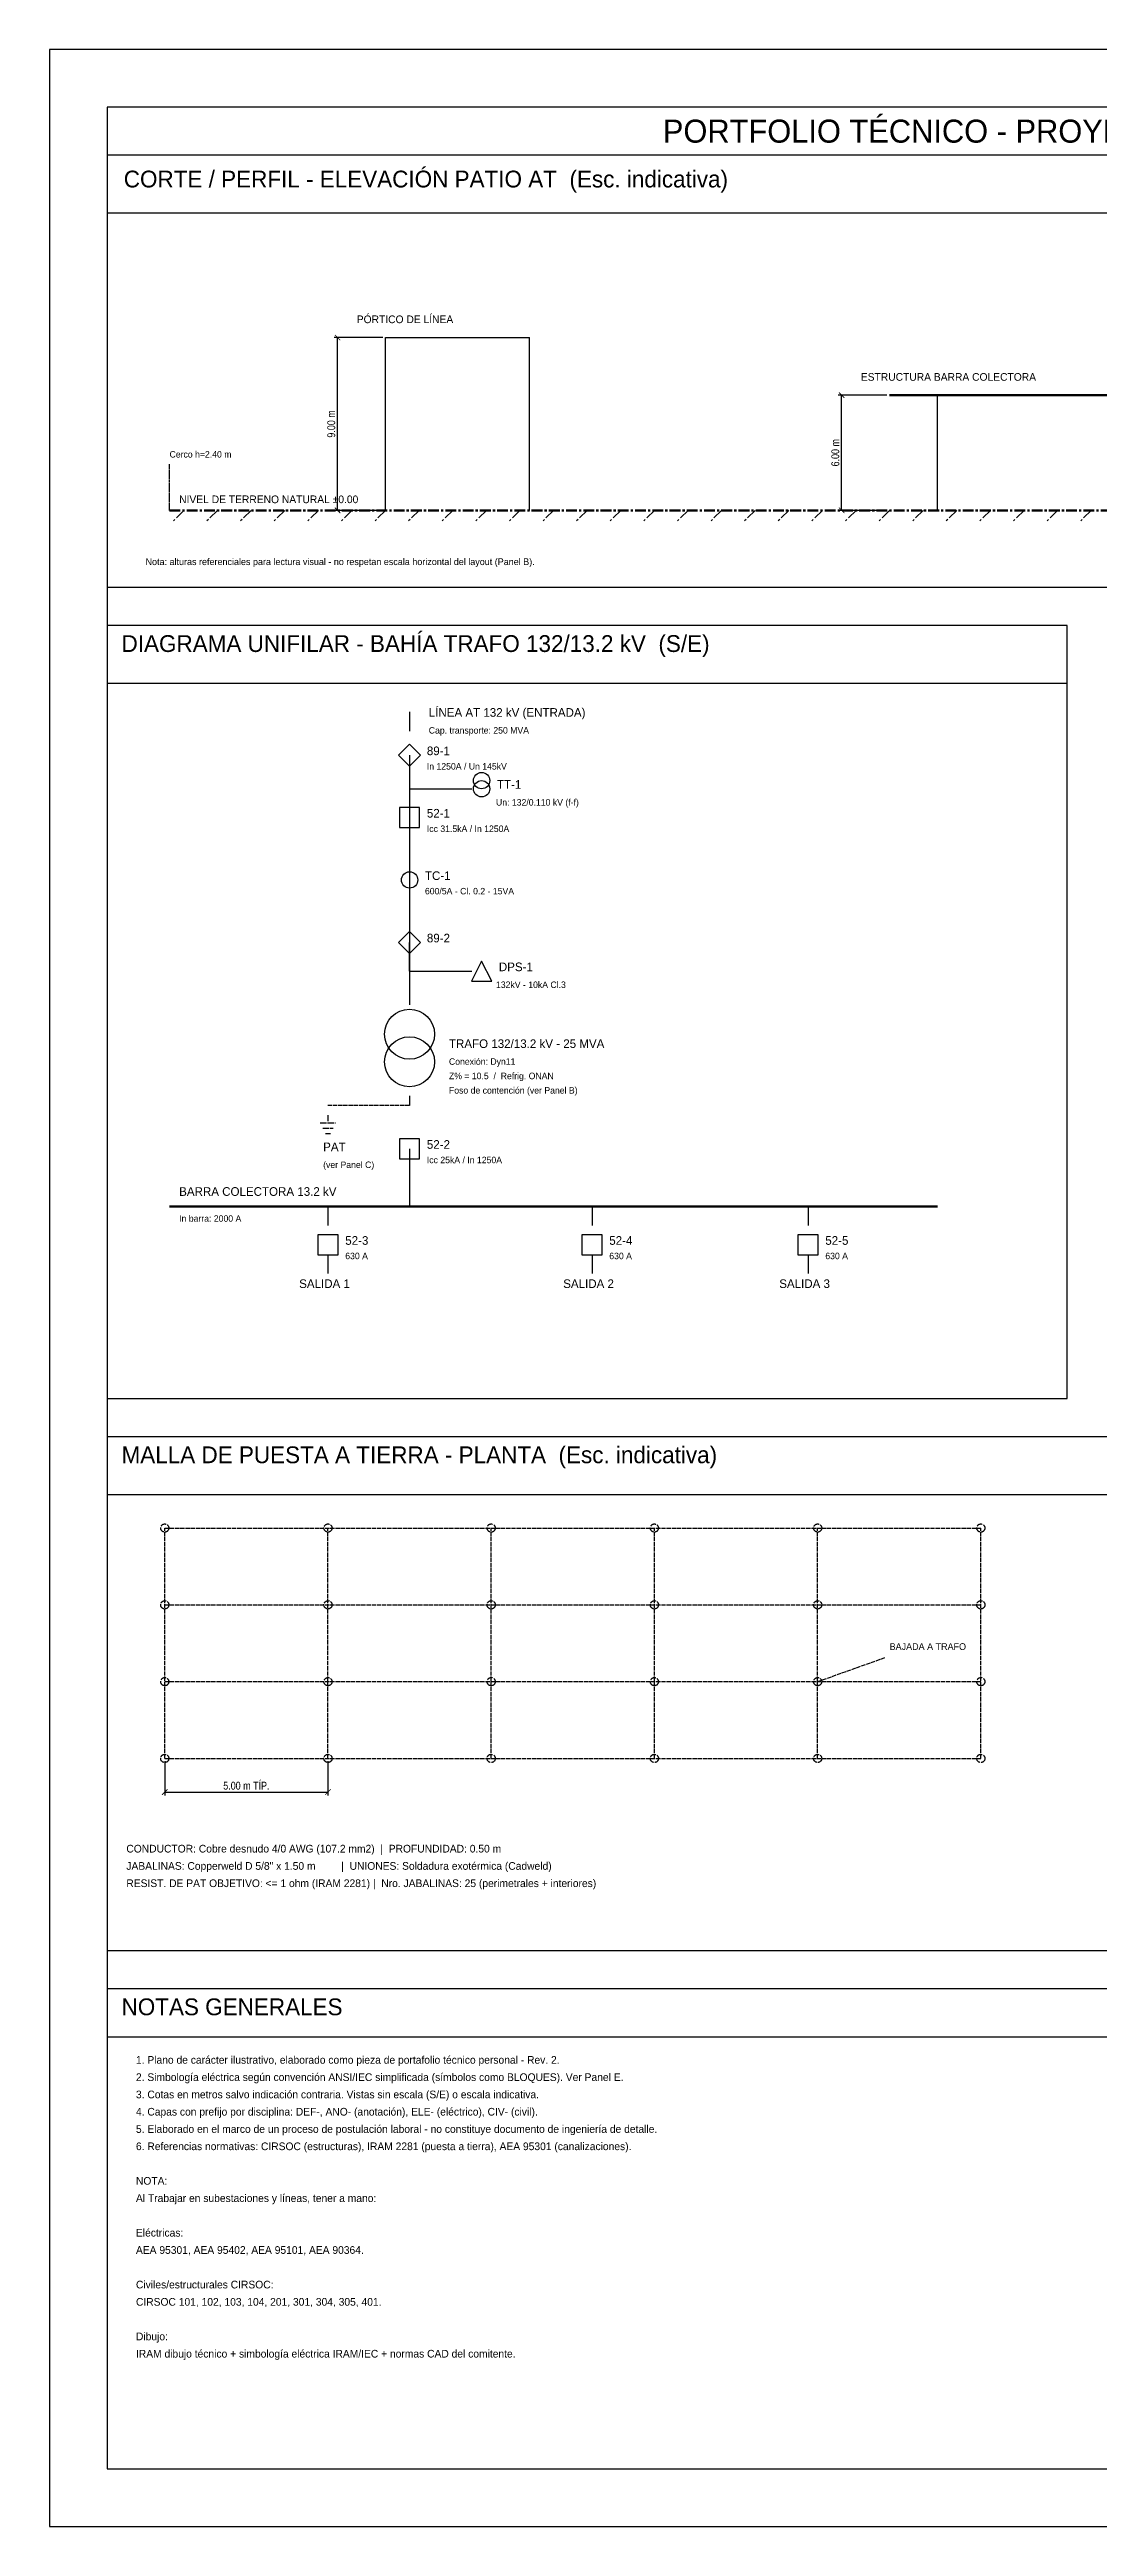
# Model space of a CAD drawing. Header units: millimetres. Extents: x 0 to 840, y 0 to 730.
# Drawn here: x 0 to 309, y 0 to 730 of the extents above; entities that cross this region are included whole.
import ezdxf
from ezdxf.enums import TextEntityAlignment as Align

# ---------------------------------------------------------------- set-up
doc = ezdxf.new("R2010")
doc.units = ezdxf.units.MM
for name, pattern in [('CENTER', [5.08, 3.175, -0.635, 0.635, -0.635]), ('DASHED', [1.524, 1.27, -0.254]), ('DASHED2', [0.762, 0.635, -0.127])]:
    doc.linetypes.add(name, pattern=pattern)
for name, color, linetype in [('ANO-COTAS', 2, 'Continuous'), ('ANO-EJES', 8, 'CENTER'), ('ANO-TEXTO', 7, 'Continuous'), ('ANO-TEXTO-REF', 8, 'Continuous'), ('ANO-TEXTO-TITULO', 7, 'Continuous'), ('CIV-CERCO', 8, 'DASHED2'), ('CIV-ESTRUCTURA', 9, 'Continuous'), ('DEF-MARCO', 7, 'Continuous'), ('ELE-AT-CONDUCTOR', 1, 'Continuous'), ('ELE-AT-EQUIPO', 5, 'Continuous'), ('ELE-PAT', 3, 'DASHED')]:
    doc.layers.add(name, color=color, linetype=linetype)
doc.styles.add('OpenSansCondensed-Light', font='OpenSansCondensed-Light.ttf')
doc.dimstyles.new('COTAS-PORTFOLIO', dxfattribs={"dimtxt": 2.3, "dimasz": 1.6, "dimexe": 1, "dimexo": 0.8, "dimgap": 0.7, "dimtad": 1, "dimlfac": 100, "dimzin": 12, "dimtxsty": 'OpenSansCondensed-Light', "dimblk": 'ARCHTICK', "dimcen": 2.5, "dimazin": 3, "dimtfac": 0.5, "dimtmove": 2, "dimatfit": 3})

# ---------------------------------------------------------------- blocks, each defined once
blk = doc.blocks.new('_ARCHTICK')
at = {"color": 0, "linetype": 'ByBlock', "const_width": 0.15}
blk.add_lwpolyline([(-0.5, -0.5), (0.5, 0.5)], dxfattribs=at)
blk = doc.blocks.new('SIM-SECCIONADOR')
at = {"color": 0}
blk.add_lwpolyline([(0, -2.3), (2.3, 0), (0, 2.3), (-2.3, 0)], close=True, dxfattribs=at)
blk = doc.blocks.new('SIM-TT')
at = {"color": 0}
for centre in [(0, 1.7), (0, 0)]:
    blk.add_circle(centre, 1.7, dxfattribs=at)
blk = doc.blocks.new('SIM-INTERRUPTOR')
at = {"color": 0}
blk.add_lwpolyline([(-2.1, -2.1), (2.1, -2.1), (2.1, 2.1), (-2.1, 2.1)], close=True, dxfattribs=at)
blk = doc.blocks.new('SIM-TC')
at = {"color": 0}
blk.add_circle((0, 0), 1.7, dxfattribs=at)
blk = doc.blocks.new('SIM-PARARRAYOS')
at = {"color": 0}
blk.add_lwpolyline([(-2.1, -2.1), (2.1, -2.1), (0, 2.1)], close=True, dxfattribs=at)
blk = doc.blocks.new('SIM-TRAFO-POTENCIA')
at = {"color": 0}
for centre in [(0, 2.86), (0, -2.86)]:
    blk.add_circle(centre, 5.2, dxfattribs=at)
blk = doc.blocks.new('SIM-PAT')
at = {"color": 0}
for p, q in [((0, 0), (0, -1.6)), ((-1.6, -1.6), (1.6, -1.6)), ((-1.05, -2.7), (1.05, -2.7)), ((-0.5, -3.8), (0.5, -3.8))]:
    blk.add_line(p, q, dxfattribs=at)
blk = doc.blocks.new('SIM-JABALINA')
at = {"color": 0}
blk.add_circle((0, 0), 0.85, dxfattribs=at)

msp = doc.modelspace()

# ---------------------------------------------------------------- linework, layer by layer
at = {"layer": 'ANO-EJES', "lineweight": 50}
msp.add_line((35.3575, 594.006), (799.0795, 594.006), dxfattribs=at)
at = {"layer": 'ANO-EJES'}
for p, q in [((39.6004, 594.006), (36.48894, 590.89454)), ((49.5005, 594.006), (46.38904, 590.89454)), ((59.4006, 594.006), (56.28914, 590.89454)), ((69.3007, 594.006), (66.18924, 590.89454)), ((79.2008, 594.006), (76.08934, 590.89454)), ((89.1009, 594.006), (85.98944, 590.89454)), ((99.001, 594.006), (95.88954, 590.89454)), ((108.9011, 594.006), (105.78964, 590.89454)), ((118.8012, 594.006), (115.68974, 590.89454)), ((128.7013, 594.006), (125.58984, 590.89454)), ((138.6014, 594.006), (135.48994, 590.89454)), ((148.5015, 594.006), (145.39004, 590.89454)), ((158.4016, 594.006), (155.29014, 590.89454)), ((168.3017, 594.006), (165.19024, 590.89454)), ((178.2018, 594.006), (175.09034, 590.89454)), ((188.1019, 594.006), (184.99044, 590.89454)), ((198.002, 594.006), (194.89054, 590.89454)), ((207.9021, 594.006), (204.79064, 590.89454)), ((217.8022, 594.006), (214.69074, 590.89454)), ((227.7023, 594.006), (224.59084, 590.89454)), ((237.6024, 594.006), (234.49094, 590.89454)), ((247.5025, 594.006), (244.39104, 590.89454)), ((257.4026, 594.006), (254.29114, 590.89454)), ((267.3027, 594.006), (264.19124, 590.89454)), ((277.2028, 594.006), (274.09134, 590.89454)), ((287.1029, 594.006), (283.99144, 590.89454)), ((297.003, 594.006), (293.89154, 590.89454)), ((306.9031, 594.006), (303.79164, 590.89454))]:
    msp.add_line(p, q, dxfattribs=at)
at = {"layer": 'CIV-CERCO'}
msp.add_line((35.3575, 594.006), (35.3575, 607.58328), dxfattribs=at)
at = {"layer": 'CIV-ESTRUCTURA'}
for p, q in [((99.001, 594.006), (99.001, 644.9208)), ((99.001, 644.9208), (141.43, 644.9208)), ((141.43, 594.006), (141.43, 644.9208)), ((261.6455, 594.006), (261.6455, 627.9492))]:
    msp.add_line(p, q, dxfattribs=at)
at = {"layer": 'DEF-MARCO'}
for points in [[(0, 0), (840.0942, 0), (840.0942, 729.7788), (0, 729.7788)], [(16.9716, 16.9716), (823.1226, 16.9716), (823.1226, 712.8072), (16.9716, 712.8072)], [(16.9716, 571.3772), (823.1226, 571.3772), (823.1226, 698.6642), (16.9716, 698.6642)], [(16.9716, 681.6926), (823.1226, 681.6926), (823.1226, 698.6642), (16.9716, 698.6642)], [(16.9716, 332.3605), (299.8316, 332.3605), (299.8316, 560.0628), (16.9716, 560.0628)], [(16.9716, 543.0912), (299.8316, 543.0912), (299.8316, 560.0628), (16.9716, 560.0628)], [(16.9716, 169.716), (410.147, 169.716), (410.147, 321.0461), (16.9716, 321.0461)], [(16.9716, 304.0745), (410.147, 304.0745), (410.147, 321.0461), (16.9716, 321.0461)], [(16.9716, 16.9716), (410.147, 16.9716), (410.147, 158.4016), (16.9716, 158.4016)], [(16.9716, 144.2586), (410.147, 144.2586), (410.147, 158.4016), (16.9716, 158.4016)]]:
    msp.add_lwpolyline(points, close=True, dxfattribs=at)
at = {"layer": 'ELE-AT-CONDUCTOR', "lineweight": 50}
for p, q in [((247.5025, 627.9492), (431.3615, 627.9492)), ((35.3575, 388.9325), (261.6455, 388.9325))]:
    msp.add_line(p, q, dxfattribs=at)
at = {"layer": 'ELE-AT-CONDUCTOR'}
for p, q in [((106.0725, 534.6054), (106.0725, 528.9482)), ((106.0725, 521.8767), (106.0725, 503.4908)), ((106.0725, 511.9766), (124.4584, 511.9766)), ((106.0725, 503.4908), (106.0725, 485.1049)), ((106.0725, 485.1049), (106.0725, 466.719)), ((106.0725, 458.2332), (106.0725, 466.719)), ((106.0725, 466.719), (106.0725, 448.3331)), ((106.0725, 458.2332), (124.4584, 458.2332)), ((106.0725, 421.4614), (106.0725, 418.6328)), ((106.0725, 405.9041), (106.0725, 388.9325)), ((82.0294, 388.9325), (82.0294, 383.2753)), ((159.8159, 388.9325), (159.8159, 383.2753)), ((223.4594, 388.9325), (223.4594, 383.2753)), ((82.0294, 374.7895), (82.0294, 369.1323)), ((159.8159, 374.7895), (159.8159, 369.1323)), ((223.4594, 374.7895), (223.4594, 369.1323))]:
    msp.add_line(p, q, dxfattribs=at)
at = {"layer": 'ELE-PAT'}
for p, q in [((106.0725, 418.6328), (82.0294, 418.6328)), ((33.9432, 226.288), (33.9432, 294.1744)), ((33.9432, 294.1744), (274.3742, 294.1744)), ((82.0294, 226.288), (82.0294, 294.1744)), ((130.1156, 226.288), (130.1156, 294.1744)), ((178.2018, 226.288), (178.2018, 294.1744)), ((226.288, 226.288), (226.288, 294.1744)), ((274.3742, 226.288), (274.3742, 294.1744)), ((33.9432, 271.5456), (274.3742, 271.5456)), ((226.288, 248.9168), (246.0882, 255.9883)), ((33.9432, 248.9168), (274.3742, 248.9168)), ((33.9432, 226.288), (274.3742, 226.288))]:
    msp.add_line(p, q, dxfattribs=at)

# ---------------------------------------------------------------- block references
at = {"layer": 'ELE-AT-EQUIPO', "xscale": 1.414299999999999, "yscale": 1.414299999999999}
for name, p in [('SIM-SECCIONADOR', (106.0725, 521.8767)), ('SIM-TT', (127.287, 511.9766)), ('SIM-INTERRUPTOR', (106.0725, 503.4908)), ('SIM-TC', (106.0725, 485.1049)), ('SIM-SECCIONADOR', (106.0725, 466.719)), ('SIM-PARARRAYOS', (127.287, 458.2332)), ('SIM-TRAFO-POTENCIA', (106.0725, 435.6044)), ('SIM-INTERRUPTOR', (106.0725, 405.9041)), ('SIM-INTERRUPTOR', (82.0294, 377.6181)), ('SIM-INTERRUPTOR', (159.8159, 377.6181)), ('SIM-INTERRUPTOR', (223.4594, 377.6181))]:
    msp.add_blockref(name, p, dxfattribs=at)
at = {"layer": 'ELE-PAT', "xscale": 1.414299999999999, "yscale": 1.414299999999999}
for name, p in [('SIM-PAT', (82.0294, 415.8042)), ('SIM-JABALINA', (33.9432, 294.1744)), ('SIM-JABALINA', (82.0294, 294.1744)), ('SIM-JABALINA', (130.1156, 294.1744)), ('SIM-JABALINA', (178.2018, 294.1744)), ('SIM-JABALINA', (226.288, 294.1744)), ('SIM-JABALINA', (274.3742, 294.1744)), ('SIM-JABALINA', (33.9432, 271.5456)), ('SIM-JABALINA', (82.0294, 271.5456)), ('SIM-JABALINA', (130.1156, 271.5456)), ('SIM-JABALINA', (178.2018, 271.5456)), ('SIM-JABALINA', (226.288, 271.5456)), ('SIM-JABALINA', (274.3742, 271.5456)), ('SIM-JABALINA', (33.9432, 248.9168)), ('SIM-JABALINA', (82.0294, 248.9168)), ('SIM-JABALINA', (130.1156, 248.9168)), ('SIM-JABALINA', (178.2018, 248.9168)), ('SIM-JABALINA', (226.288, 248.9168)), ('SIM-JABALINA', (274.3742, 248.9168)), ('SIM-JABALINA', (33.9432, 226.288)), ('SIM-JABALINA', (82.0294, 226.288)), ('SIM-JABALINA', (130.1156, 226.288)), ('SIM-JABALINA', (178.2018, 226.288)), ('SIM-JABALINA', (226.288, 226.288)), ('SIM-JABALINA', (274.3742, 226.288))]:
    msp.add_blockref(name, p, dxfattribs=at)

# ---------------------------------------------------------------- texts
at = {"layer": 'ANO-TEXTO'}
for s, height, p in [('PÓRTICO DE LÍNEA', 2.26288, (90.5152, 649.1637)), ('ESTRUCTURA BARRA COLECTORA', 2.26288, (239.0167, 632.1921)), ('NIVEL DE TERRENO NATURAL ±0.00', 2.26288, (38.1861, 596.12745)), ('LÍNEA AT 132 kV (ENTRADA)', 2.54574, (111.7297, 533.1911)), ('89-1', 2.54574, (111.16398, 521.8767)), ('TT-1', 2.54574, (131.81276, 511.9766)), ('52-1', 2.54574, (111.16398, 503.4908)), ('TC-1', 2.54574, (110.59826, 485.1049)), ('89-2', 2.54574, (111.16398, 466.719)), ('DPS-1', 2.54574, (132.37848, 458.2332)), ('TRAFO 132/13.2 kV - 25 MVA', 2.54574, (117.66976, 435.6044)), ('PAT', 2.54574, (80.6151, 405.19695)), ('52-2', 2.54574, (111.16398, 405.9041)), ('BARRA COLECTORA 13.2 kV', 2.54574, (38.1861, 392.04396)), ('52-3', 2.54574, (87.12088, 377.6181)), ('52-4', 2.54574, (164.90738, 377.6181)), ('52-5', 2.54574, (228.55088, 377.6181)), ('SALIDA 1', 2.54574, (73.5436, 364.8894)), ('SALIDA 2', 2.54574, (151.3301, 364.8894)), ('SALIDA 3', 2.54574, (214.9736, 364.8894))]:
    msp.add_text(s, height=height, dxfattribs=at).set_placement(p)
at = {"layer": 'ANO-TEXTO', "attachment_point": 1, "line_spacing_factor": 1.35}
for s, insert, char_height, width in [('BAJADA A TRAFO', (247.5025, 260.2312), 1.98002, 62.2292), ('CONDUCTOR: Cobre desnudo 4/0 AWG (107.2 mm2)  |  PROFUNDIDAD: 0.50 m\\PJABALINAS: Copperweld D 5/8" x 1.50 m         |  UNIONES: Soldadura exotérmica (Cadweld)\\PRESIST. DE PAT OBJETIVO: <= 1 ohm (IRAM 2281) |  Nro. JABALINAS: 25 (perimetrales + interiores)', (22.6288, 200.8306), 2.26288, 381.861), ('1. Plano de carácter ilustrativo, elaborado como pieza de portafolio técnico personal - Rev. 2.\\P2. Simbología eléctrica según convención ANSI/IEC simplificada (símbolos como BLOQUES). Ver Panel E.\\P3. Cotas en metros salvo indicación contraria. Vistas sin escala (S/E) o escala indicativa.\\P4. Capas con prefijo por disciplina: DEF-, ANO- (anotación), ELE- (eléctrico), CIV- (civil).\\P5. Elaborado en el marco de un proceso de postulación laboral - no constituye documento de ingeniería de detalle.\\P6. Referencias normativas: CIRSOC (estructuras), IRAM 2281 (puesta a tierra), AEA 95301 (canalizaciones).\\P\\PNOTA:\\PAl Trabajar en subestaciones y líneas, tener a mano:^J^JEléctricas:^JAEA 95301, AEA 95402, AEA 95101, AEA 90364.^J^JCiviles/estructurales CIRSOC:^JCIRSOC 101, 102, 103, 104, 201, 301, 304, 305, 401.^J^JDibujo:^JIRAM dibujo técnico + simbología eléctrica IRAM/IEC + normas CAD del comitente.', (25.4574, 138.6014), 2.26288, 373.3752)]:
    msp.add_mtext(s, dxfattribs=dict(at, insert=insert, char_height=char_height, width=width))
at = {"layer": 'ANO-TEXTO-REF'}
for s, p in [('Cerco h=2.40 m', (35.3575, 609.5633)), ('Cap. transporte: 250 MVA', (111.7297, 528.24105)), ('In 1250A / Un 145kV', (111.16398, 517.6338)), ('Un: 132/0.110 kV (f-f)', (131.5299, 507.02655)), ('Icc 31.5kA / In 1250A', (111.16398, 499.2479)), ('600/5A - Cl. 0.2 - 15VA', (110.59826, 480.862)), ('132kV - 10kA Cl.3', (131.5299, 453.28315)), ('Conexión: Dyn11', (117.66976, 430.65435)), ('Z% = 10.5  /  Refrig. ONAN', (117.66976, 426.41145)), ('Foso de contención (ver Panel B)', (117.66976, 422.16855)), ('(ver Panel C)', (80.6151, 400.2469)), ('Icc 25kA / In 1250A', (111.16398, 401.6612)), ('In barra: 2000 A', (38.1861, 384.40674)), ('630 A', (87.12088, 373.3752)), ('630 A', (164.90738, 373.3752)), ('630 A', (228.55088, 373.3752))]:
    msp.add_text(s, height=1.909305, dxfattribs=at).set_placement(p)
at = {"layer": 'ANO-TEXTO-REF', "insert": (28.286, 579.863), "char_height": 1.98002, "width": 763.722, "attachment_point": 1, "line_spacing_factor": 1.35}
msp.add_mtext('Nota: alturas referenciales para lectura visual - no respetan escala horizontal del layout (Panel B).', dxfattribs=at)
at = {"layer": 'ANO-TEXTO-TITULO'}
msp.add_text('PORTFOLIO TÉCNICO - PROYECTISTA AUTOCAD / INSTALACIONES ELÉCTRICAS - SUBESTACIÓN 132/13.2 kV', height=6.78864, dxfattribs=at).set_placement((420.0471, 705.7357), align=Align.MIDDLE_CENTER)
at = {"layer": 'ANO-TEXTO-TITULO', "char_height": 4.95005, "attachment_point": 1, "line_spacing_factor": 1.05}
for s, insert, width in [('CORTE / PERFIL - ELEVACIÓN PATIO AT  (Esc. indicativa)', (21.86722, 694.09646), 797.6652), ('DIAGRAMA UNIFILAR - BAHÍA TRAFO 132/13.2 kV  (S/E)', (21.2145, 557.2342), 274.3742), ('MALLA DE PUESTA A TIERRA - PLANTA  (Esc. indicativa)', (21.2145, 318.2175), 384.6896), ('NOTAS GENERALES', (21.2145, 155.573), 384.6896)]:
    msp.add_mtext(s, dxfattribs=dict(at, insert=insert, width=width))

# ---------------------------------------------------------------- dimensions: what is measured, and where the dimension line sits
at = {"layer": 'ANO-COTAS'}
for base, p1, p2, text in [((84.858, 594.006), (99.001, 594.006), (99.001, 644.9208), '9.00 m'), ((233.3595, 594.006), (247.5025, 594.006), (247.5025, 627.9492), '6.00 m')]:
    msp.add_linear_dim(base=base, p1=p1, p2=p2, angle=90, text=text, dimstyle='COTAS-PORTFOLIO', dxfattribs=at).render()
msp.add_linear_dim(base=(33.9432, 216.3879), p1=(33.9432, 226.288), p2=(82.0294, 226.288), text='5.00 m TÍP.', dimstyle='COTAS-PORTFOLIO', dxfattribs=at).render()

doc.saveas('drawing.dxf')
